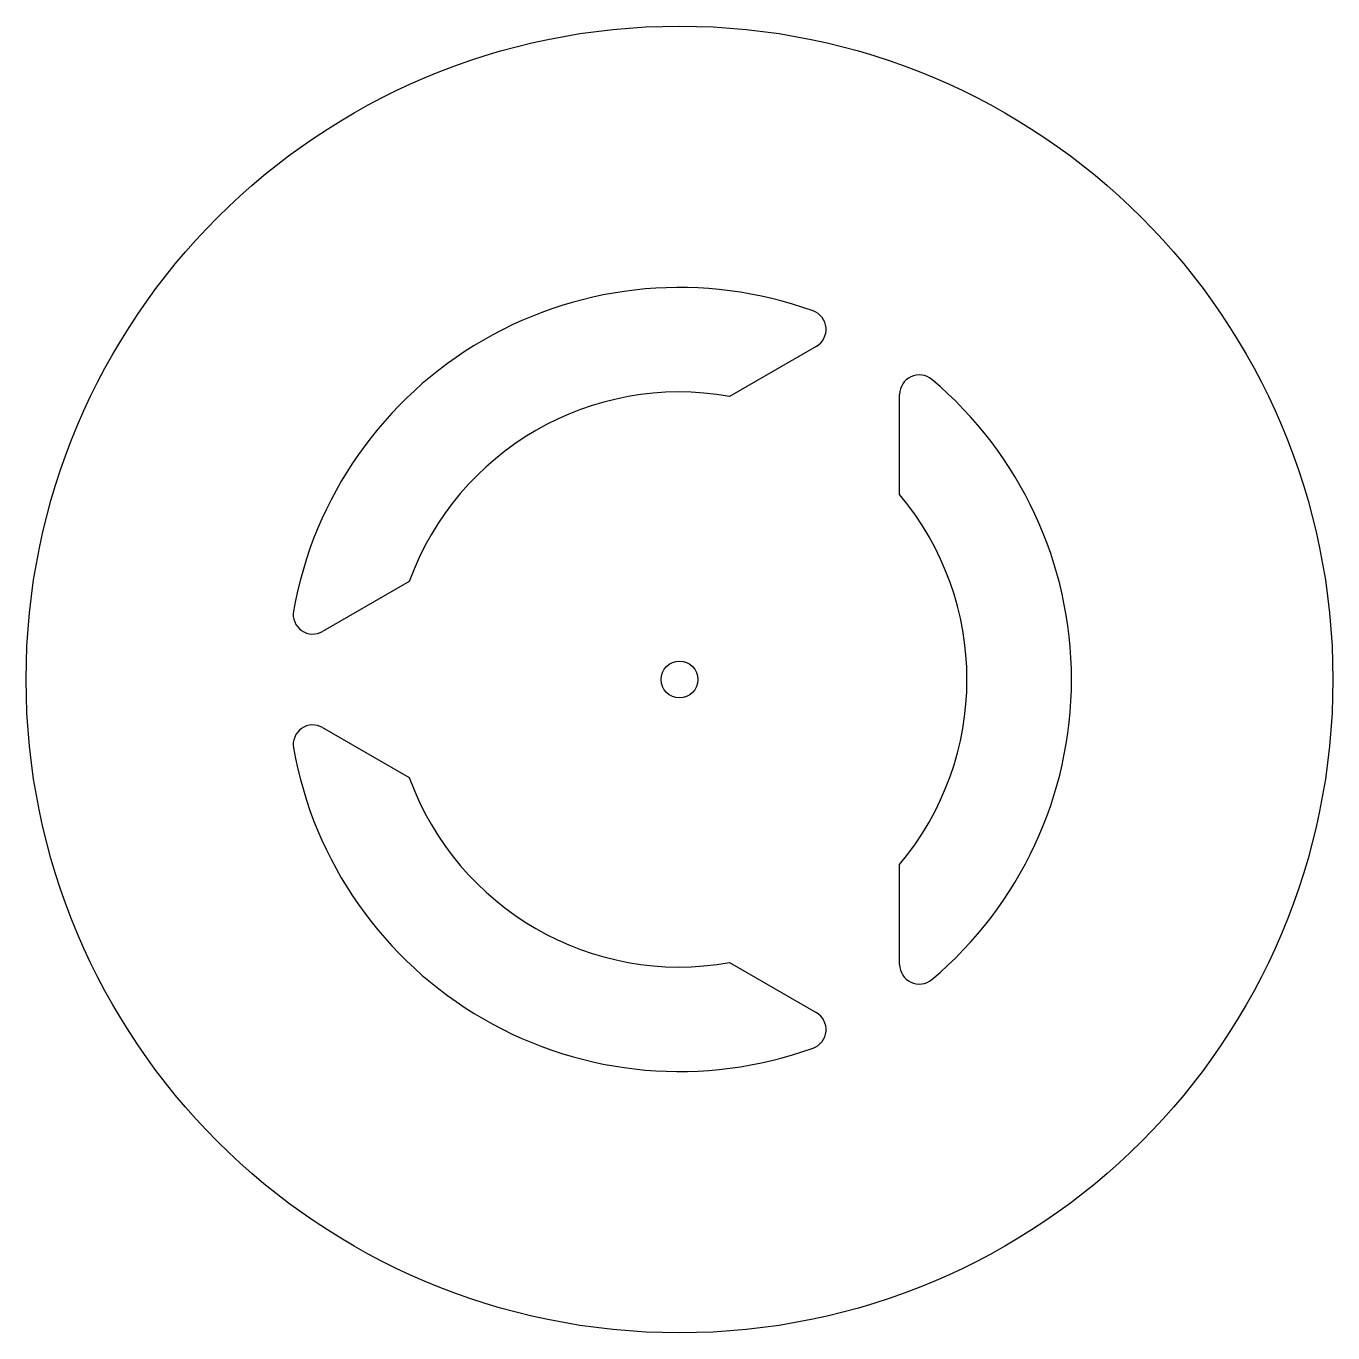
# Model space of a CAD drawing. Extents: x -5 to 95, y 43 to 143.
import ezdxf

# ---------------------------------------------------------------- set-up
doc = ezdxf.new("R2010")
doc.units = 0
doc.layers.add('Shape2DView036', color=7, linetype='CONTINUOUS')

msp = doc.modelspace()

# ---------------------------------------------------------------- linework, layer by layer
at = {"layer": 'Shape2DView036'}
for p, q in [((55.4683, 118.493), (48.8351, 114.663)), ((61.8433, 107.153), (61.8433, 114.812)), ((24.3216, 100.51), (17.6884, 96.6806)), ((17.6884, 89.3194), (24.3216, 85.4897)), ((61.8433, 71.1878), (61.8433, 78.8471)), ((48.8351, 71.3368), (55.4683, 67.5072))]:
    msp.add_line(p, q, dxfattribs=at)
for radius in [50, 1.4]:
    msp.add_circle((45, 93), radius, dxfattribs=at)
for centre, radius, start, end in [((45, 93), 30, 70.0626, 169.937), ((54.7183, 119.792), 1.5, -60, 70.0626), ((63.3433, 114.812), 1.5, 49.9374, 180), ((45, 93), 22, 79.9608, 160.039), ((45, 93), 30, -49.9374, 49.9374), ((45, 93), 22, -40.0392, 40.0392), ((16.9384, 97.9796), 1.5, 169.937, -60), ((16.9384, 88.0204), 1.5, 60, -169.937), ((45, 93), 30, -169.937, -70.0626), ((45, 93), 22, -160.039, -79.9608), ((63.3433, 71.1878), 1.5, 180, -49.9374), ((54.7183, 66.2081), 1.5, -70.0626, 60)]:
    msp.add_arc(centre, radius, start, end, dxfattribs=at)

doc.saveas('drawing.dxf')
